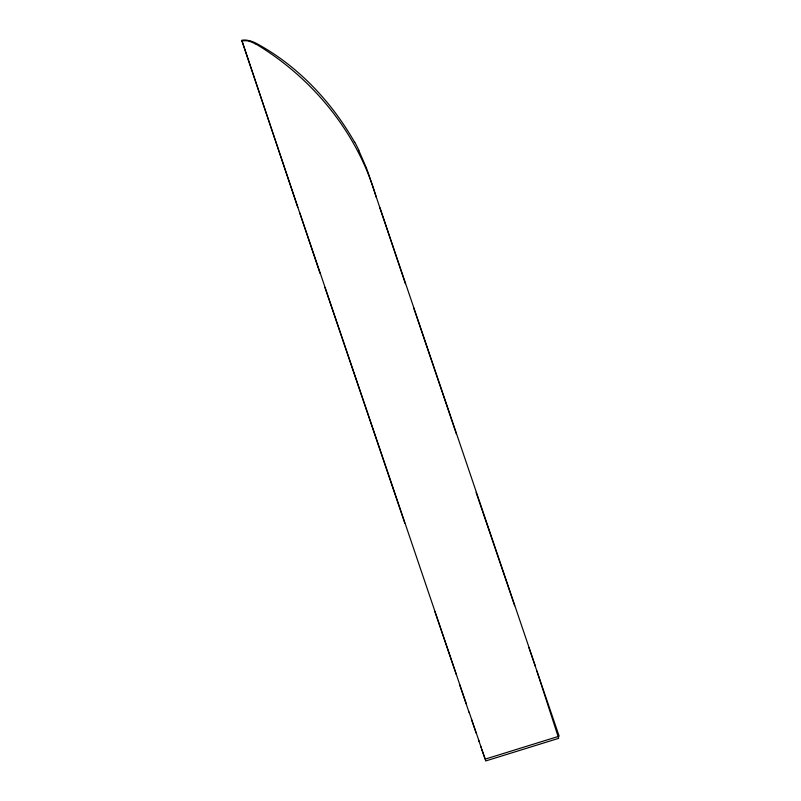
<?xml version="1.0" encoding="UTF-8"?>
<svg xmlns="http://www.w3.org/2000/svg" width="801" height="801" viewBox="0 0 801 801"><rect width="100%" height="100%" fill="white"/><g stroke="black" fill="none" stroke-linecap="round" stroke-linejoin="round"><path stroke-width="1.2" d="M249.842 40.771L251.274 41.221A47.66 39.489 -14.2 0 1 255.419 42.884C297.231 65.141 331.264 101.326 354.613 142.228M255.479 43.785C312.46 77.757 357.827 133.106 376.22 197.256M358.748 150.358L366.087 167.259A266.693 220.806 -10.1 0 1 368.74 174.558L405.376 283.714M479.258 741.666L469.116 712.109M478.467 739.834L481.261 747.503M480.77 746.542L485.266 759.108L559.158 736.189L528.93 647.669M481.711 749.255L485.736 760.95L558.687 738.332L536.87 670.978M466.292 703.839L299.834 212.986M469.126 712.55L459.634 684.735M471.469 719.428L476.144 733.075M456.48 434.262L413.666 307.824M535.398 666.262L379.854 207.619M476.074 492.325L514.663 605.716M404.765 523.073L324.936 287.439M434.803 611.293L456.31 674.532M320.02 273.321L241.842 40.501M297.832 207.479L242.022 41.121M241.802 40.26A13.807 11.444 -14.2 0 1 249.752 40.921M354.773 142.157A296.41 246.328 -12.9 0 1 358.878 150.308M242.012 41.071A9.702 8.14 -14.1 0 1 246.177 40.791M246.267 40.531A31.079 26.093 -14.1 0 1 255.349 43.935"/></g></svg>
